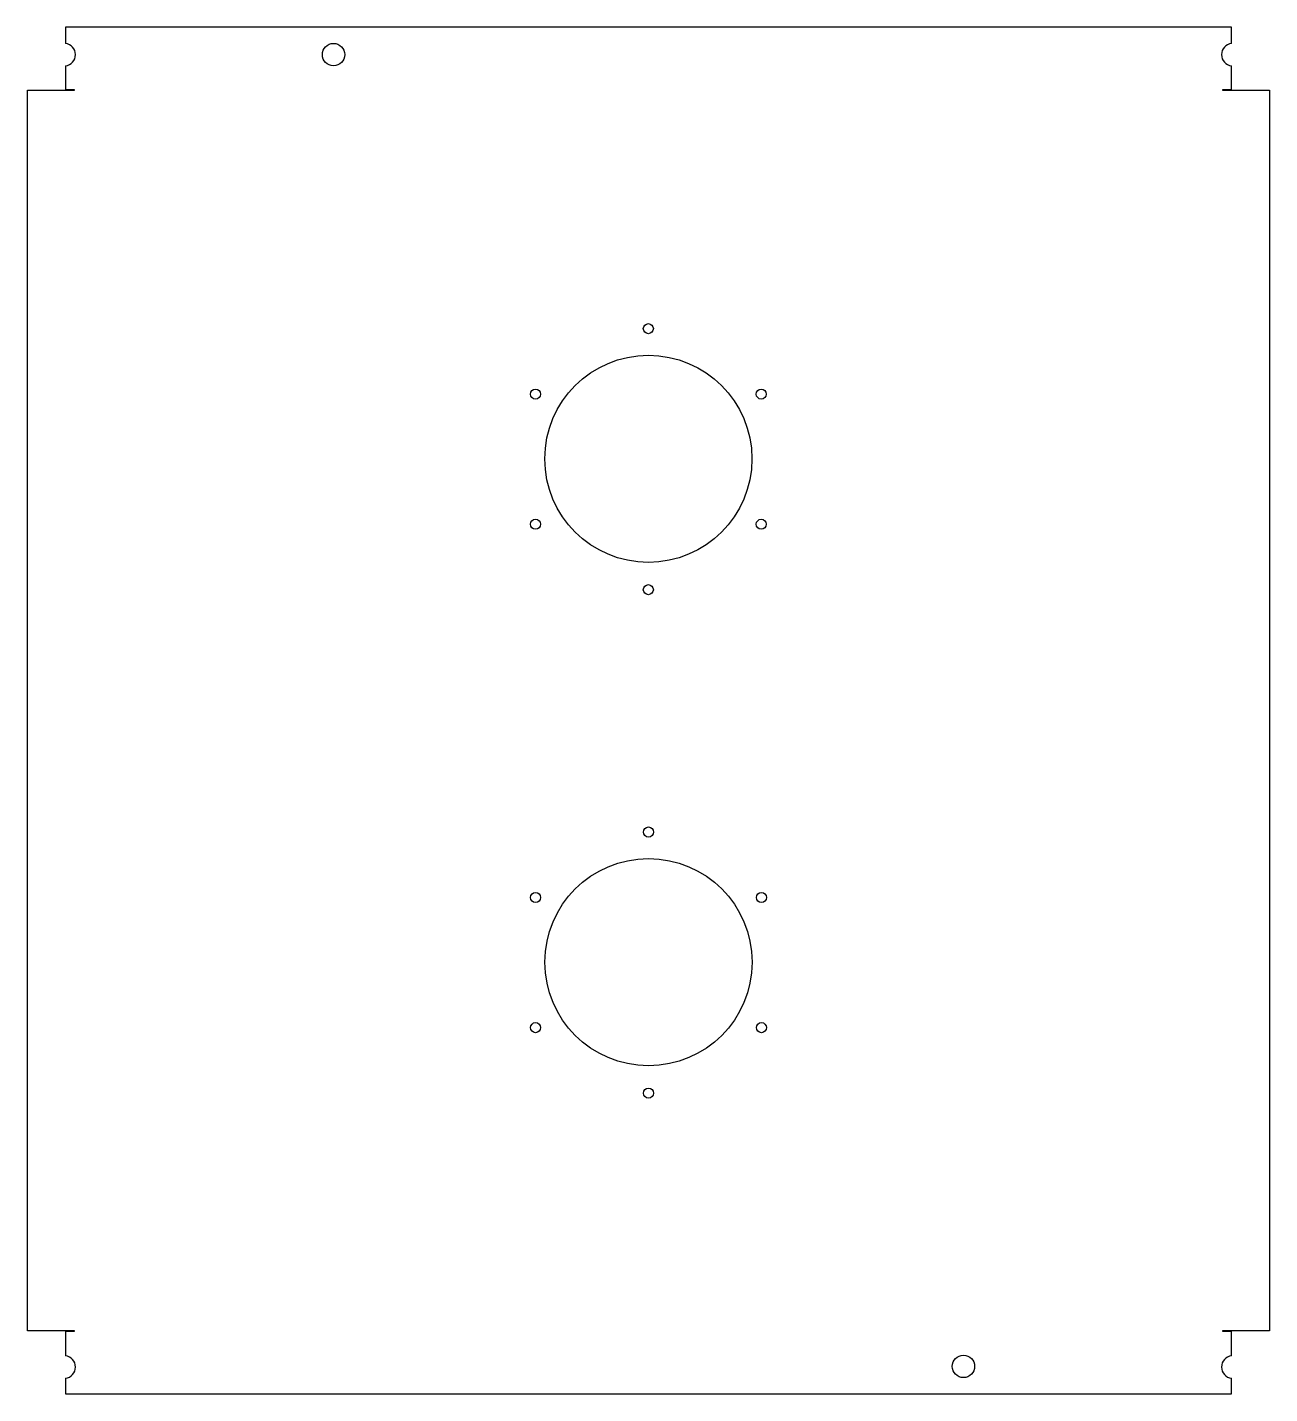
# Model space of a CAD drawing. Header units: inches. Extents: x -8.6 to 8.6, y -9.5 to 9.5.
import ezdxf

# ---------------------------------------------------------------- set-up
doc = ezdxf.new("R2010")
doc.units = ezdxf.units.IN
doc.header["$MEASUREMENT"] = 0

msp = doc.modelspace()

# ---------------------------------------------------------------- linework, layer by layer
at = {"color": 7, "linetype": 'Continuous', "lineweight": 25}
for p, q in [((-8.11, 9.5), (-8.11, 9.275)), ((8.11, 9.5), (-8.11, 9.5)), ((8.11, 9.275), (8.11, 9.5)), ((-8.11, 8.965), (-8.11, 8.631)), ((8.11, 8.631), (8.11, 8.965)), ((-8.639, -8.625), (-8.639, 8.625)), ((-8.639, 8.625), (-7.984, 8.625)), ((-7.984, 8.631), (-8.11, 8.631)), ((-7.984, 8.625), (-7.984, 8.631)), ((8.11, 8.631), (7.984, 8.631)), ((7.984, 8.631), (7.984, 8.625)), ((7.984, 8.625), (8.639, 8.625)), ((8.639, 8.625), (8.639, -8.625)), ((-7.984, -8.625), (-8.639, -8.625)), ((-8.11, -8.631), (-8.11, -8.975)), ((-8.11, -8.631), (-7.984, -8.631)), ((-7.984, -8.631), (-7.984, -8.625)), ((8.639, -8.625), (7.984, -8.625)), ((7.984, -8.625), (7.984, -8.631)), ((7.984, -8.631), (8.11, -8.631)), ((8.11, -8.975), (8.11, -8.631)), ((-8.11, -9.285), (-8.11, -9.5)), ((8.11, -9.5), (8.11, -9.285)), ((-8.11, -9.5), (8.11, -9.5))]:
    msp.add_line(p, q, dxfattribs=at)
for centre, radius in [((-4.38, 9.12), 0.156), ((-0.002, 5.31), 0.07), ((-0.002, 3.5), 1.44), ((-1.572, 4.4), 0.07), ((1.568, 4.4), 0.07), ((1.568, 2.59), 0.07), ((-1.572, 2.59), 0.07), ((-0.002, 1.68), 0.07), ((0, -1.69), 0.07), ((0, -3.5), 1.44), ((-1.57, -2.6), 0.07), ((1.57, -2.6), 0.07), ((-1.57, -4.41), 0.07), ((1.57, -4.41), 0.07), ((0, -5.32), 0.07), ((4.38, -9.12), 0.156)]:
    msp.add_circle(centre, radius, dxfattribs=at)
for centre, start, end in [((-8.126, 9.12), 275.8868, 84.1132), ((8.126, 9.12), 95.8868, 264.1132), ((-8.126, -9.13), 275.8868, 84.1132), ((8.126, -9.13), 95.8868, 264.1132)]:
    msp.add_arc(centre, 0.156, start, end, dxfattribs=at)

doc.saveas('drawing.dxf')
